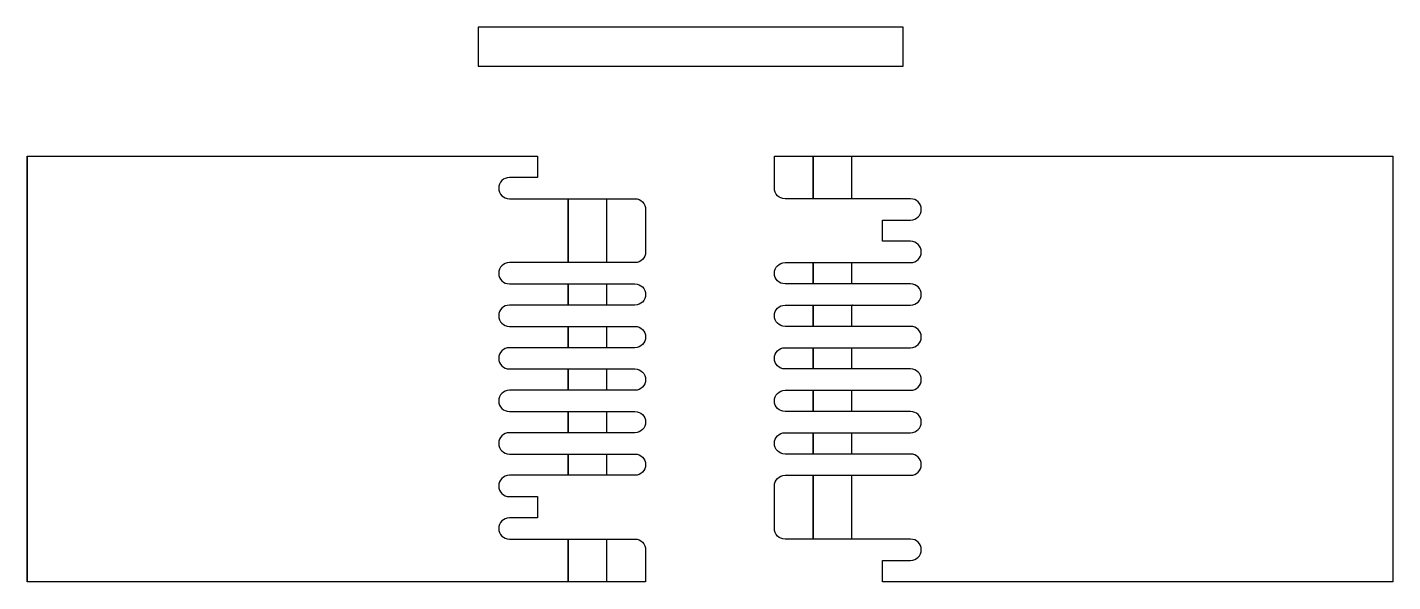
# Model space of a CAD drawing. Extents: x 0 to 530, y -165 to 50.
import ezdxf

# ---------------------------------------------------------------- set-up
doc = ezdxf.new("R2010")
doc.units = 0
doc.layers.add('1', color=7, linetype='CONTINUOUS')

msp = doc.modelspace()

# ---------------------------------------------------------------- linework, layer by layer
at = {"layer": '1', "color": 7, "linetype": 'CONTINUOUS'}
for p, q in [((320.28561, -57.74999), (320, -57.74999)), ((225.00976, -107.24937), (225.00976, -98.99937)), ((225.00976, -123.74937), (225.00976, -115.49937)), ((225.00976, -164.99937), (225.00976, -148.49937))]:
    msp.add_line(p, q, dxfattribs=at)
for points in [[(340, 50.00001), (175, 50.00001), (175, 50.00001), (175, 35.00001), (175, 35.00001), (340, 35.00001), (340, 35.00001), (340, 50.00001)], [(240.00976, -164.99937), (0.00976, -164.99937), (0.00976, 0.00063), (0.00976, 0.00063), (0.00976, -164.99937), (0.00976, 0.00063), (198.00976, 0.00063)], [(290, 0.00001), (530, 0.00001), (530, -164.99999), (530, -164.99999), (332, -164.99999)], [(305, 0.00001), (305, -16.49999), (305, -16.49999), (305, 0.00001), (305, 0.00001)], [(320, -16.49999), (320, -16.49999), (320, 0.00001), (320, 0.00001)], [(210.00976, -16.49937), (210.00976, -41.24937), (210.00976, -41.24937), (210.00976, -16.49937), (210.00976, -16.49937)], [(225.00976, -41.24937), (225.00976, -16.49937), (225.00976, -16.49937)], [(305, -41.24999), (305, -49.49999), (305, -49.49999), (305, -41.24999), (305, -41.24999)], [(320, -49.49999), (320, -49.49999), (320, -41.24999), (320, -41.24999)], [(210.00976, -49.49937), (210.00976, -57.74937), (210.00976, -57.74937), (210.00976, -49.49937), (210.00976, -49.49937)], [(225.00976, -57.74937), (225.00976, -57.74937), (225.00976, -49.49937)], [(305, -57.74999), (305, -65.99999), (305, -65.99999), (305, -57.74999), (305, -57.74999)], [(320, -65.99999), (320, -65.99999), (320, -57.74999)], [(210.00976, -65.99937), (210.00976, -74.24937), (210.00976, -74.24937), (210.00976, -65.99937), (210.00976, -65.99937)], [(225.00976, -74.24937), (225.00976, -74.24937), (225.00976, -65.99937), (225.00976, -65.99937)], [(305, -74.24999), (305, -82.49999), (305, -82.49999), (305, -74.24999), (305, -74.24999)], [(320, -82.49999), (320, -82.49999), (320, -74.24999)], [(210.00976, -82.49937), (210.00976, -90.74937), (210.00976, -90.74937), (210.00976, -82.49937), (210.00976, -82.49937)], [(225.00976, -90.74937), (225.00976, -90.74937), (225.00976, -82.49937), (225.00976, -82.49937)], [(305, -90.74999), (305, -98.99999), (305, -98.99999), (305, -90.74999), (305, -90.74999)], [(320, -98.99999), (320, -98.99999), (320, -90.74999)], [(210.00976, -107.24937), (210.00976, -98.99937), (210.00976, -98.99937), (210.00976, -107.24937), (210.00976, -107.24937)], [(305, -107.24999), (305, -115.49999), (305, -115.49999), (305, -107.24999), (305, -107.24999)], [(320, -115.49999), (320, -115.49999), (320, -107.24999), (320, -107.24999)], [(210.00976, -115.49937), (210.00976, -123.74937), (210.00976, -123.74937), (210.00976, -115.49937), (210.00976, -115.49937)], [(305, -123.74999), (305, -148.49999), (305, -148.49999), (305, -123.74999), (305, -123.74999)], [(320, -148.49999), (320, -148.49999), (320, -123.74999)], [(210.00976, -148.49937), (210.00976, -164.99937), (210.00976, -164.99937), (210.00976, -148.49937), (210.00976, -148.49937)]]:
    msp.add_lwpolyline(points, dxfattribs=at)
for points in [[(198.00976, 0.00063), (198.00976, -8.24937), (198.00976, -8.24937), (187.13476, -8.24937), (187.13476, -8.24937, 1), (187.13476, -16.49937), (187.13476, -16.49937), (235.88476, -16.49938), (235.88476, -16.49938, -0.414214), (240.00976, -20.62438), (240.00976, -37.12437, -0.414214), (235.88476, -41.24937), (235.88476, -41.24937), (187.13476, -41.24937), (187.13476, -41.24937, 1), (187.13476, -49.49937), (187.13476, -49.49937), (235.88476, -49.49937), (235.88476, -49.49937, -1), (235.88476, -57.74937), (235.88476, -57.74937), (187.13476, -57.74937), (187.13476, -57.74937, 1), (187.13476, -65.99937), (187.13476, -65.99937), (235.88476, -65.99938), (235.88476, -65.99938, -1), (235.88476, -74.24938), (235.88476, -74.24938), (187.13476, -74.24937), (187.13476, -74.24937, 1), (187.13476, -82.49937), (187.13476, -82.49937), (235.88476, -82.49938), (235.88476, -82.49938, -1), (235.88476, -90.74938), (235.88476, -90.74938), (187.13476, -90.74937), (187.13476, -90.74937, 1), (187.13476, -98.99937), (187.13476, -98.99937), (235.88476, -98.99937), (235.88476, -98.99937, -1), (235.88476, -107.24937), (235.88476, -107.24937), (187.13476, -107.24938), (187.13476, -107.24938, 1), (187.13476, -115.49938), (187.13476, -115.49938), (235.88476, -115.49937), (235.88476, -115.49937, -1), (235.88476, -123.74937), (235.88476, -123.74937), (187.13476, -123.74937), (187.13476, -123.74937, 1), (187.13476, -131.99937), (187.13476, -131.99937), (198.00976, -131.99937), (198.00976, -131.99937), (198.00976, -140.24937), (187.13476, -140.24937), (187.13476, -140.24937), (187.13476, -140.24937, 1), (187.13476, -148.49937), (187.13476, -148.49937), (235.88476, -148.49938), (235.88476, -148.49938, -0.414214), (240.00976, -152.62438), (240.00976, -152.62437), (240.00976, -164.99937)], [(332, -164.99999), (332, -156.74999), (332, -156.74999), (342.875, -156.74999), (342.875, -156.75, 1), (342.875, -148.5), (342.875, -148.49999), (294.125, -148.49999), (294.125, -148.49999, -0.414214), (290, -144.37499), (290, -144.37499), (290, -127.87499), (290, -127.87499, -0.414214), (294.125, -123.74999), (294.125, -123.74999), (342.875, -123.74999), (342.875, -123.74999, 1), (342.875, -115.49999), (342.875, -115.49999), (294.125, -115.49999), (294.125, -115.49999, -1), (294.125, -107.24999), (294.125, -107.24999), (342.875, -107.24999), (342.875, -107.24999, 1), (342.875, -98.99999), (342.875, -98.99999), (294.125, -98.99999), (294.125, -98.99999, -1), (294.125, -90.74999), (294.125, -90.74999), (342.875, -90.74999), (342.875, -90.74999, 1), (342.875, -82.49999), (342.875, -82.49999), (294.125, -82.49999), (294.125, -82.49999, -1), (294.125, -74.24999), (294.125, -74.24999), (342.875, -74.24999), (342.875, -74.24999, 1), (342.875, -65.99999), (342.875, -65.99999), (294.125, -65.99999), (294.125, -65.99999, -1), (294.125, -57.74999), (294.125, -57.74999), (342.875, -57.74999), (342.875, -57.74999, 1), (342.875, -49.49999), (342.875, -49.49999), (294.125, -49.49999), (294.125, -49.49999, -1), (294.125, -41.24999), (294.125, -41.24999), (342.875, -41.24999), (342.875, -41.24999, 1), (342.875, -32.99999), (342.875, -32.99999), (332, -32.99999), (332, -32.99999), (332, -24.74999), (332, -24.74999), (342.875, -24.74999), (342.875, -24.74999, 1), (342.875, -16.49999), (342.875, -16.49999), (294.125, -16.49999), (294.125, -16.49999, -0.414214), (290, -12.37499), (290, -12.37499), (290, 0.00001)]]:
    msp.add_lwpolyline(points, format="xyb", dxfattribs=at)

doc.saveas('drawing.dxf')
